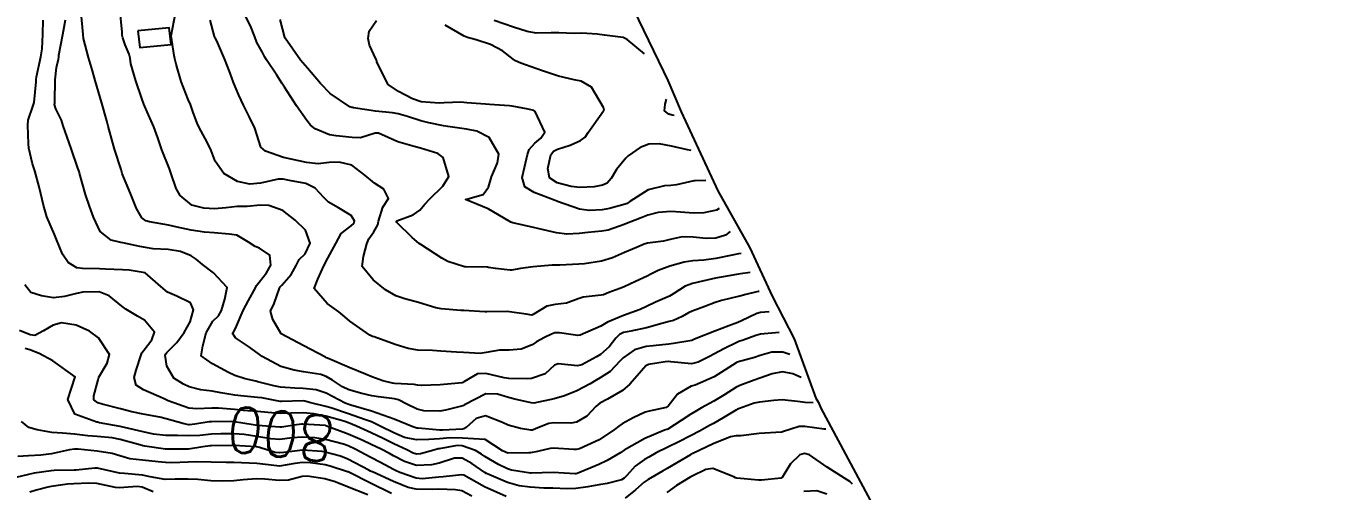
# Model space of a CAD drawing. Header units: metres. Extents: x 318500 to 325275, y 7408834 to 7428799.
# Drawn here: x 322104 to 322217.8, y 7422967.3 to 7423008.1 of the extents above; entities that cross this region are included whole.
import ezdxf
from ezdxf.enums import TextEntityAlignment as Align

# ---------------------------------------------------------------- set-up
doc = ezdxf.new("R2010")
doc.units = ezdxf.units.M
doc.header["$MEASUREMENT"] = 0
for name, color, linetype in [('Area', 45, 'Continuous'), ('Cotas', 45, 'Continuous'), ('Curvas de Nivel 1m', 11, 'Continuous'), ('Curvas de Nivel 5m', 15, 'Continuous'), ('Edificações', 30, 'Continuous'), ('Vias Primárias', 230, 'Continuous')]:
    doc.layers.add(name, color=color, linetype=linetype)
doc.styles.add('Style-STANDARD', font='STANDARD.shx')

msp = doc.modelspace()

# ---------------------------------------------------------------- linework, layer by layer
at = {"layer": 'Area'}
msp.add_lwpolyline([(322152.87, 7423018.53), (322159.86, 7423004.07), (322160.22, 7423003.27), (322161.4, 7423000.53), (322164.62, 7422993.59), (322167.42, 7422988.59), (322169.38, 7422984.36), (322171.32, 7422980.63), (322173.22, 7422975.43), (322173.43, 7422975.05), (322173.65, 7422974.55), (322178.64, 7422965.23)], dxfattribs=at)
at = {"layer": 'Curvas de Nivel 1m', "flags": 128}
for points, elevation in [([(322169.12, 7422982.99), (322168.37, 7422982.93), (322168.04, 7422982.84), (322167.36, 7422982.51), (322166.68, 7422982.19), (322166.36, 7422982.06), (322165.57, 7422981.75), (322164.35, 7422981.3), (322162.57, 7422980.58), (322162.41, 7422980.51), (322162.34, 7422980.48), (322160.73, 7422980.2), (322160.33, 7422980.15), (322158.94, 7422980.01), (322158.33, 7422979.94), (322157.3, 7422979.67), (322156.31, 7422978.97), (322156.17, 7422978.81), (322156.04, 7422978.66), (322155.19, 7422977.77), (322154.29, 7422977.19), (322153.96, 7422977.01), (322153.42, 7422976.69), (322152.27, 7422976.05), (322151.16, 7422975.61), (322150.27, 7422975.36), (322148.5, 7422974.99), (322148.26, 7422975), (322146.82, 7422975.34), (322146.27, 7422975.48), (322145.3, 7422975.77), (322144.27, 7422975.79), (322142.4, 7422974.84), (322142.32, 7422974.78), (322142.26, 7422974.75), (322140.75, 7422974.37), (322140.25, 7422974.29), (322138.83, 7422974.3), (322138.25, 7422974.46), (322137.35, 7422974.9), (322136.62, 7422975.27), (322136.26, 7422975.36), (322134.86, 7422975.53), (322134.27, 7422975.63), (322133.41, 7422975.82), (322132.27, 7422976.16), (322131.72, 7422976.42), (322130.83, 7422976.99), (322130.28, 7422977.31), (322129.82, 7422977.48), (322128.29, 7422977.73), (322127.46, 7422977.87), (322126.3, 7422978.2), (322124.68, 7422979.07), (322124.31, 7422979.34), (322123.47, 7422979.94), (322122.33, 7422980.72), (322122.08, 7422981.11), (322122.18, 7422981.27), (322122.34, 7422981.52), (322123.01, 7422983.1), (322123.47, 7422983.99), (322124.07, 7422985.08), (322124.18, 7422985.3), (322124.4, 7422985.6), (322125.06, 7422986.42), (322125.42, 7422987.07), (322125.33, 7422987.96), (322124.43, 7422988.56), (322124.06, 7422988.71), (322123.48, 7422989.09), (322122.45, 7422989.72), (322121.77, 7422989.8), (322120.45, 7422989.91), (322119.62, 7422989.97), (322118.45, 7422990.14), (322117.21, 7422990.42), (322116.46, 7422990.58), (322114.8, 7422990.87), (322114.47, 7422990.96), (322114.13, 7422991.22), (322113.64, 7422992.06), (322113.17, 7422993.23), (322112.97, 7422993.7), (322112.52, 7422994.83), (322112.4, 7422995.13), (322112.37, 7422995.24), (322112.3, 7422995.47), (322111.73, 7422997.25), (322111.39, 7422998.43), (322111.18, 7422999.26), (322111.05, 7422999.73), (322110.6, 7423001.27), (322110.03, 7423003.28), (322109.79, 7423004.13), (322109.45, 7423005.28), (322109.01, 7423006.95), (322108.96, 7423007.29), (322108.79, 7423009.21)], 804), ([(322167.45, 7422986.44), (322166.61, 7422986.33), (322166.42, 7422986.29), (322164.91, 7422986.04), (322164.41, 7422985.95), (322163.28, 7422985.69), (322162.4, 7422985.47), (322161.76, 7422985.23), (322160.76, 7422984.6), (322160.54, 7422984.45), (322160.39, 7422984.37), (322159.15, 7422983.84), (322158.37, 7422983.46), (322157.81, 7422983.2), (322156.36, 7422982.66), (322154.95, 7422982.07), (322154.35, 7422981.72), (322152.56, 7422980.93), (322152.34, 7422980.91), (322150.75, 7422981.14), (322150.34, 7422981.14), (322150.04, 7422981.04), (322149.41, 7422980.75), (322148.73, 7422980.36), (322148.33, 7422980.1), (322147.37, 7422979.73), (322146.32, 7422979.64), (322145.49, 7422979.63), (322144.32, 7422979.42), (322143.79, 7422979.35), (322142.32, 7422979.41), (322141.72, 7422979.45), (322140.32, 7422979.55), (322139.6, 7422979.59), (322138.32, 7422979.62), (322137.47, 7422979.76), (322136.33, 7422980.12), (322134.5, 7422980.79), (322134.34, 7422980.84), (322134.11, 7422980.95), (322132.35, 7422982.18), (322131.92, 7422982.54), (322131.39, 7422982.98), (322130.37, 7422983.72), (322129.23, 7422985.02), (322129.55, 7422985.86), (322130.08, 7422987.01), (322130.43, 7422987.69), (322131.13, 7422988.99), (322131.58, 7422989.86), (322132.46, 7422990.52), (322132.71, 7422990.73), (322132.75, 7422990.97), (322132.48, 7422991.44), (322131.35, 7422992.12), (322130.49, 7422992.6), (322130.07, 7422993.01), (322129.32, 7422993.83), (322128.51, 7422994.24), (322127.05, 7422994.51), (322126.52, 7422994.61), (322126.07, 7422994.61), (322124.51, 7422994.28), (322123.6, 7422994.18), (322122.51, 7422994.42), (322121.32, 7422995.12), (322120.54, 7422996.21), (322120.19, 7422997.14), (322119.86, 7422997.85), (322119.15, 7422999.15), (322118.97, 7422999.54), (322118.59, 7423000.54), (322118.43, 7423001), (322118.37, 7423001.16), (322118.18, 7423001.6), (322117.56, 7423003.18), (322117.14, 7423004.7), (322117.01, 7423005.18), (322116.94, 7423005.47), (322116.68, 7423007.19), (322117.07, 7423009.18)], 806), ([(322165.71, 7422990.03), (322165.29, 7422989.71), (322164.45, 7422989.45), (322163.59, 7422989.42), (322162.45, 7422989.54), (322161.49, 7422989.55), (322160.45, 7422989.33), (322159.86, 7422989.19), (322158.45, 7422989), (322158.16, 7422988.92), (322157.49, 7422988.64), (322156.44, 7422988.18), (322155.38, 7422987.72), (322154.43, 7422987.42), (322152.93, 7422987.2), (322152.42, 7422987.16), (322150.76, 7422987.07), (322150.42, 7422987.08), (322150.09, 7422987.08), (322148.42, 7422986.93), (322147.31, 7422986.78), (322146.55, 7422986.65), (322146.42, 7422986.65), (322145.13, 7422986.8), (322144.5, 7422986.89), (322144.42, 7422986.9), (322142.51, 7422986.93), (322142.42, 7422986.94), (322140.95, 7422987.39), (322140.43, 7422987.69), (322138.59, 7422988.89), (322138.44, 7422988.99), (322137.82, 7422989.52), (322136.47, 7422990.82), (322136.44, 7422990.92), (322136.45, 7422990.94), (322136.47, 7422990.96), (322137.9, 7422991.48), (322138.49, 7422991.91), (322138.94, 7422992.44), (322139.33, 7422992.88), (322140.51, 7422994.02), (322141.02, 7422994.86), (322140.54, 7422996.52), (322140.07, 7422996.88), (322138.56, 7422997.34), (322137.98, 7422997.48), (322136.56, 7422997.9), (322134.88, 7422998.64), (322134.58, 7422998.65), (322133.3, 7422998.23), (322132.57, 7422998.26), (322131.15, 7422998.41), (322130.57, 7422998.5), (322129.32, 7422999.02), (322128.9, 7422999.35), (322128.59, 7422999.77), (322127.69, 7423001.04), (322126.62, 7423002.68), (322126.4, 7423003.05), (322125.95, 7423003.75), (322125.04, 7423005.07), (322124.91, 7423005.32), (322124.67, 7423005.78), (322124.2, 7423006.61), (322124.01, 7423007.09), (322123.65, 7423008.05), (322123.12, 7423009.1)], 808), ([(322170.93, 7422979.24), (322170.32, 7422979.45), (322169.36, 7422979.45), (322168.32, 7422979.16), (322167.83, 7422978.99), (322166.31, 7422978.57), (322166.28, 7422978.55), (322166.22, 7422978.52), (322164.3, 7422977.3), (322162.64, 7422976.57), (322162.28, 7422976.46), (322161.08, 7422975.78), (322160.26, 7422974.73), (322160.08, 7422974.6), (322158.59, 7422974.29), (322158.25, 7422974.18), (322157.2, 7422973.69), (322156.24, 7422973.18), (322155.93, 7422972.97), (322155.57, 7422972.67), (322154.22, 7422971.78), (322152.49, 7422970.99), (322152.2, 7422970.91), (322152, 7422970.91), (322150.2, 7422971.05), (322149.92, 7422971.02), (322148.82, 7422970.75), (322148.2, 7422970.64), (322148.06, 7422970.62), (322146.2, 7422970.6), (322145.73, 7422970.79), (322144.21, 7422971.79), (322143.2, 7422971.84), (322142.22, 7422971.9), (322141.14, 7422971.93), (322140.21, 7422971.85), (322139.29, 7422971.8), (322138.21, 7422971.76), (322137.14, 7422971.98), (322136.22, 7422972.37), (322135.08, 7422972.94), (322134.24, 7422973.33), (322133.65, 7422973.55), (322132.25, 7422974.04), (322130.68, 7422974.57), (322130.26, 7422974.69), (322128.94, 7422975.02), (322128.41, 7422975.17), (322128.26, 7422975.19), (322126.35, 7422975.14), (322126.26, 7422975.14), (322124.63, 7422975.44), (322124.26, 7422975.49), (322122.8, 7422975.63), (322122.27, 7422975.69), (322121.04, 7422975.9), (322120.27, 7422976.04), (322119.28, 7422976.15), (322118.27, 7422976.41), (322117.77, 7422976.66), (322116.93, 7422977.18), (322116.3, 7422978.23), (322116.17, 7422979.19), (322116.21, 7422979.3), (322116.31, 7422979.41), (322117.19, 7422980.31), (322117.82, 7422981.17), (322118.35, 7422982.1), (322118.66, 7422983.16), (322118.37, 7422983.78), (322117.2, 7422984.35), (322116.38, 7422984.7), (322115.79, 7422985.2), (322114.41, 7422986.41), (322113, 7422986.64), (322112.41, 7422986.66), (322110.94, 7422986.73), (322110.41, 7422986.75), (322108.92, 7422986.78), (322108.41, 7422986.85), (322107.66, 7422987.3), (322107.17, 7422988.05), (322106.65, 7422989.32), (322106.45, 7422989.76), (322105.78, 7422991.33), (322105.49, 7422992.33), (322105.25, 7422993.34), (322105.11, 7422993.94), (322104.73, 7422995.35), (322104.53, 7422995.95), (322104.22, 7422997.35), (322104.19, 7422997.72), (322104.11, 7422999.35), (322104.16, 7422999.78), (322104.6, 7423001.08), (322104.67, 7423001.35), (322104.84, 7423003.14), (322104.85, 7423003.35), (322104.89, 7423003.6), (322105.27, 7423005.34), (322105.38, 7423006.06), (322105.43, 7423007.34), (322105.47, 7423008.56)], 802), ([(322170, 7422981.18), (322169.67, 7422981.16), (322168.35, 7422981.02), (322167.94, 7422980.91), (322166.84, 7422980.51), (322166.47, 7422980.38), (322166.34, 7422980.33), (322165.13, 7422979.74), (322164.32, 7422979.3), (322163.83, 7422979.04), (322162.9, 7422978.57), (322162.31, 7422978.43), (322160.51, 7422978.6), (322160.31, 7422978.63), (322160.28, 7422978.63), (322160.01, 7422978.6), (322158.55, 7422978.38), (322158.3, 7422978.24), (322157.55, 7422977.39), (322156.9, 7422976.65), (322156.27, 7422976.1), (322154.94, 7422975.34), (322154.26, 7422974.97), (322153.93, 7422974.69), (322153.12, 7422973.83), (322152.24, 7422973.31), (322151.72, 7422973.23), (322150.24, 7422973.25), (322149.79, 7422973.19), (322148.69, 7422972.75), (322148.37, 7422972.62), (322148.23, 7422972.61), (322147.31, 7422972.77), (322146.23, 7422973.06), (322145.74, 7422973.29), (322144.25, 7422973.86), (322143.43, 7422973.63), (322142.54, 7422972.84), (322142.34, 7422972.72), (322142.23, 7422972.71), (322140.49, 7422972.61), (322140.23, 7422972.6), (322138.34, 7422972.78), (322138.23, 7422972.8), (322137.89, 7422972.9), (322136.24, 7422973.57), (322135.24, 7422973.94), (322134.25, 7422974.29), (322132.43, 7422974.8), (322132.26, 7422974.85), (322131.94, 7422974.97), (322130.84, 7422975.56), (322130.27, 7422975.86), (322129.41, 7422976.15), (322128.27, 7422976.28), (322127.54, 7422976.3), (322126.27, 7422976.39), (322125.7, 7422976.49), (322124.28, 7422976.86), (322124.1, 7422976.9), (322123.19, 7422977.1), (322122.28, 7422977.4), (322121.73, 7422977.67), (322120.3, 7422978.42), (322119.33, 7422979.14), (322119.46, 7422980), (322119.76, 7422981.14), (322120.35, 7422982.16), (322120.85, 7422982.63), (322121.11, 7422983.12), (322121.4, 7422984.1), (322121.59, 7422985.12), (322120.41, 7422986.4), (322119.44, 7422987.14), (322118.89, 7422987.62), (322118.43, 7422987.91), (322117.52, 7422988.27), (322116.43, 7422988.45), (322115.11, 7422988.52), (322114.43, 7422988.62), (322113.94, 7422988.72), (322112.44, 7422989.05), (322112.28, 7422989.08), (322111.43, 7422989.26), (322110.45, 7422990.02), (322109.87, 7422991.28), (322109.53, 7422992.24), (322109.18, 7422993.28), (322108.66, 7422995.14), (322108.62, 7422995.29), (322108.52, 7422995.58), (322107.91, 7422997.3), (322107.56, 7422998.31), (322107.23, 7422999.31), (322107.06, 7422999.78), (322106.59, 7423000.79), (322106.46, 7423001.18), (322106.48, 7423001.32), (322106.49, 7423001.43), (322106.51, 7423003.32), (322106.65, 7423004.4), (322106.82, 7423005.15), (322106.83, 7423005.32), (322106.83, 7423005.49), (322107.2, 7423007.31), (322107.42, 7423008.59)], 803), ([(322166.65, 7422988.09), (322166.44, 7422988.06), (322165.87, 7422987.96), (322164.43, 7422987.66), (322163.38, 7422987.52), (322162.43, 7422987.46), (322161.68, 7422987.34), (322160.42, 7422987), (322159.4, 7422986.62), (322158.74, 7422986.3), (322158.41, 7422986.13), (322157.39, 7422985.66), (322156.4, 7422985.19), (322156.03, 7422985.03), (322155.07, 7422984.67), (322154.58, 7422984.49), (322154.39, 7422984.44), (322152.82, 7422984.27), (322152.38, 7422984.13), (322151.36, 7422983.74), (322150.37, 7422983.63), (322149.63, 7422983.49), (322148.44, 7422982.76), (322148.39, 7422982.73), (322148.36, 7422982.72), (322148.3, 7422982.71), (322147.8, 7422982.77), (322146.36, 7422982.99), (322146.14, 7422983.01), (322144.36, 7422983), (322144.18, 7422983), (322142.36, 7422983.1), (322142.09, 7422983.12), (322140.37, 7422983.25), (322139.89, 7422983.35), (322138.37, 7422983.8), (322137.17, 7422984.12), (322136.38, 7422984.4), (322135.49, 7422984.93), (322134.4, 7422985.78), (322133.43, 7422986.96), (322133.55, 7422987.84), (322133.83, 7422988.96), (322134.02, 7422989.38), (322134.46, 7422990.01), (322134.8, 7422990.61), (322134.86, 7422990.94), (322135.26, 7422992.17), (322135.75, 7422992.93), (322135.32, 7422993.75), (322134.51, 7422994.27), (322133.67, 7422994.96), (322132.53, 7422995.84), (322131.41, 7422996.11), (322130.54, 7422996.08), (322129.58, 7422995.97), (322128.54, 7422996.07), (322127.22, 7422996.37), (322126.54, 7422996.52), (322124.96, 7422997.07), (322124.56, 7422997.43), (322124.01, 7422999.09), (322123.57, 7423000.07), (322123.03, 7423001.1), (322122.61, 7423001.98), (322122.14, 7423003.11), (322121.85, 7423003.91), (322121.38, 7423005.12), (322120.68, 7423006.74), (322120.55, 7423007.01), (322120.5, 7423007.13), (322120.11, 7423008.55)], 807), ([(322164.74, 7422992.06), (322164.49, 7422991.89), (322163.39, 7422991.66), (322162.49, 7422991.65), (322161.34, 7422991.74), (322160.49, 7422991.78), (322159.39, 7422991.71), (322158.48, 7422991.46), (322157.9, 7422991.22), (322156.47, 7422990.68), (322156.42, 7422990.66), (322154.99, 7422990.15), (322154.46, 7422990.05), (322153.22, 7422989.94), (322152.46, 7422989.85), (322151.38, 7422989.8), (322150.46, 7422989.92), (322148.94, 7422990.28), (322148.46, 7422990.39), (322146.65, 7422990.79), (322146.47, 7422990.86), (322146.33, 7422990.94), (322144.49, 7422992.01), (322142.5, 7422992.84), (322144.04, 7422993.29), (322144.51, 7422993.92), (322144.78, 7422994.82), (322145.29, 7422996.05), (322145.43, 7422996.81), (322144.57, 7422998.28), (322143.48, 7422998.83), (322142.58, 7422998.99), (322140.96, 7422999.24), (322140.58, 7422999.31), (322139.27, 7422999.57), (322138.59, 7422999.73), (322137.4, 7423000.11), (322136.59, 7423000.35), (322136.1, 7423000.43), (322134.6, 7423000.59), (322132.68, 7423000.88), (322132.6, 7423000.89), (322132.52, 7423000.9), (322132.36, 7423000.97), (322130.62, 7423002.12), (322129.77, 7423003.01), (322128.65, 7423004.34), (322128.04, 7423005.04), (322126.68, 7423006.98), (322126.66, 7423007.03), (322126.65, 7423007.05), (322126.26, 7423008.62)], 809), ([(322162.28, 7422997.13), (322161.96, 7422997.19), (322160.56, 7422997.5), (322159.47, 7422997.71), (322158.57, 7422997.69), (322157.81, 7422997.4), (322156.77, 7422996.66), (322156.65, 7422996.55), (322156.55, 7422996.46), (322155.73, 7422995.47), (322155.27, 7422994.67), (322154.92, 7422994.27), (322154.51, 7422994.1), (322153.78, 7422993.96), (322152.51, 7422993.88), (322151.77, 7422993.97), (322150.52, 7422994.29), (322149.86, 7422994.75), (322149.72, 7422995.56), (322149.99, 7422996.75), (322150.22, 7422997.08), (322150.56, 7422997.25), (322151.68, 7422997.6), (322152.57, 7422998.02), (322152.98, 7422998.3), (322153.24, 7422998.7), (322154.6, 7423000.62), (322154.63, 7423000.65), (322154.64, 7423000.68), (322154.6, 7423000.9), (322153.53, 7423002.7), (322152.64, 7423003.2), (322152.02, 7423003.34), (322150.64, 7423003.64), (322149.33, 7423004.08), (322148.65, 7423004.33), (322147.34, 7423004.78), (322146.87, 7423004.99), (322146.66, 7423005.14), (322145.73, 7423005.86), (322144.68, 7423006.42), (322143.44, 7423006.83), (322142.68, 7423007.05), (322142.38, 7423007.15), (322140.7, 7423008.12)], 811), ([(322158.18, 7423005.62), (322156.68, 7423006.86), (322156.31, 7423007.03), (322154.69, 7423007.24), (322154.04, 7423007.34), (322152.69, 7423007.42), (322152.01, 7423007.4), (322150.69, 7423007.44), (322150, 7423007.44), (322148.69, 7423007.43), (322147.89, 7423007.57), (322146.7, 7423007.95), (322145, 7423008.52)], 812), ([(322160.79, 7423000.2), (322160.6, 7423000.24), (322160.32, 7423000.32), (322159.94, 7423000.61), (322160, 7423001.21), (322160.11, 7423001.63)], 812), ([(322171.91, 7422977.23), (322171.2, 7422977.56), (322170.3, 7422977.73), (322169.37, 7422977.55), (322168.3, 7422977.18), (322167.8, 7422977), (322166.54, 7422976.52), (322166.36, 7422976.45), (322166.29, 7422976.41), (322165.14, 7422975.67), (322164.27, 7422975.16), (322163.2, 7422974.57), (322162.6, 7422974.23), (322162.25, 7422974.01), (322161.39, 7422973.45), (322160.23, 7422972.71), (322160.15, 7422972.68), (322159.93, 7422972.6), (322158.22, 7422971.89), (322156.41, 7422970.85), (322156.21, 7422970.72), (322156.1, 7422970.65), (322154.92, 7422969.95), (322154.19, 7422969.6), (322152.29, 7422968.82), (322152.18, 7422968.79), (322152.11, 7422968.78), (322150.18, 7422968.89), (322148.26, 7422968.84), (322148.18, 7422968.85), (322146.52, 7422969.12), (322146.18, 7422969.21), (322145.39, 7422969.6), (322144.2, 7422970.31), (322143.89, 7422970.51), (322143.38, 7422970.82), (322142.21, 7422971.25), (322141.77, 7422971.28), (322140.2, 7422970.98), (322140.11, 7422970.97), (322139.72, 7422970.87), (322138.54, 7422970.54), (322138.2, 7422970.52), (322137.92, 7422970.61), (322137.34, 7422970.9), (322136.21, 7422971.43), (322135.27, 7422971.87), (322134.22, 7422972.38), (322132.95, 7422972.96), (322132.23, 7422973.25), (322131.82, 7422973.39), (322130.24, 7422973.83), (322129.21, 7422974.05), (322128.25, 7422974.14), (322127.19, 7422974.1), (322126.25, 7422974.07), (322125.16, 7422974.15), (322124.25, 7422974.24), (322123, 7422974.35), (322122.25, 7422974.42), (322120.85, 7422974.53), (322120.25, 7422974.54), (322118.93, 7422974.47), (322118.25, 7422974.54), (322116.43, 7422975.19), (322116.32, 7422975.24), (322116.26, 7422975.28), (322116.09, 7422975.36), (322114.27, 7422976.16), (322113.62, 7422976.57), (322113.44, 7422977.22), (322113.63, 7422977.88), (322114.07, 7422979.21), (322114.13, 7422979.4), (322114.32, 7422979.67), (322115, 7422980.53), (322115.22, 7422981.2), (322114.35, 7422982.25), (322113.74, 7422982.61), (322112.7, 7422983.23), (322112.36, 7422983.5), (322111.25, 7422984.38), (322110.38, 7422984.75), (322108.95, 7422984.71), (322108.38, 7422984.61), (322107.35, 7422984.33), (322106.37, 7422984.22), (322105.33, 7422984.38), (322104.38, 7422984.68), (322103.87, 7422985.36)], 801), ([(322146.07, 7422966.79), (322144.16, 7422967.64), (322142.35, 7422968.66), (322142.18, 7422968.71), (322140.53, 7422968.51), (322140.17, 7422968.48), (322138.7, 7422968.36), (322138.17, 7422968.41), (322136.73, 7422968.91), (322136.35, 7422969.08), (322136.18, 7422969.17), (322135.03, 7422969.78), (322134.19, 7422970.23), (322132.81, 7422970.96), (322132.2, 7422971.25), (322131.79, 7422971.4), (322130.21, 7422971.79), (322129.29, 7422971.94), (322128.21, 7422972.01), (322127.31, 7422971.94), (322126.21, 7422971.81), (322125.42, 7422971.85), (322124.21, 7422972.06), (322123.08, 7422972.23), (322122.22, 7422972.29), (322121.04, 7422972.3), (322120.22, 7422972.26), (322119.2, 7422972.16), (322118.21, 7422972.11), (322117.25, 7422972.14), (322116.21, 7422972.16), (322115.15, 7422972.26), (322114.22, 7422972.46), (322112.6, 7422972.86), (322112.23, 7422972.94), (322110.4, 7422973.27), (322110.23, 7422973.31), (322110.18, 7422973.32), (322108.24, 7422974.01), (322107.62, 7422975.3), (322108.28, 7422977.29), (322106.3, 7422978.68), (322105.13, 7422979.34), (322104.31, 7422979.65), (322103.89, 7422979.78)], 799), ([(322143.06, 7422966.83), (322142.16, 7422967.3), (322141.62, 7422967.39), (322140.16, 7422967.43), (322139.61, 7422967.42), (322138.16, 7422967.43), (322137.47, 7422967.59), (322136.17, 7422968.12), (322134.33, 7422968.95), (322134.23, 7422969), (322134.18, 7422969.02), (322134.03, 7422969.1), (322132.19, 7422970.08), (322131.54, 7422970.33), (322130.2, 7422970.68), (322129.93, 7422970.74), (322128.2, 7422970.86), (322126.57, 7422970.67), (322126.2, 7422970.62), (322125.81, 7422970.67), (322124.44, 7422971.08), (322124.2, 7422971.14), (322124.14, 7422971.15), (322122.2, 7422971.27), (322122.04, 7422971.28), (322120.2, 7422971.24), (322120.1, 7422971.23), (322119.47, 7422971.14), (322118.2, 7422970.96), (322117.97, 7422970.94), (322116.2, 7422970.94), (322114.37, 7422971.21), (322114.2, 7422971.25), (322114.15, 7422971.26), (322112.21, 7422971.8), (322111.52, 7422971.94), (322110.21, 7422972.06), (322109.37, 7422972.13), (322108.21, 7422972.26), (322107.16, 7422972.36), (322106.22, 7422972.41), (322104.93, 7422972.63), (322104.22, 7422972.84), (322103.56, 7422973.36)], 798), ([(322174.1, 7422972.7), (322173.95, 7422972.71), (322172.24, 7422972.95), (322171.75, 7422972.94), (322170.3, 7422972.47), (322170.23, 7422972.44), (322170.19, 7422972.43), (322168.23, 7422972.33), (322166.63, 7422972.12), (322166.23, 7422972.12), (322165.73, 7422972.03), (322164.22, 7422971.41), (322162.44, 7422970.58), (322162.29, 7422970.5), (322162.21, 7422970.46), (322161.03, 7422969.76), (322160.19, 7422969.25), (322159.78, 7422969.01), (322159.06, 7422968.62), (322158.5, 7422968.3), (322158.17, 7422968.06), (322157.41, 7422967.39), (322156.5, 7422966.65)], 799), ([(322136.01, 7422967.06), (322134.17, 7422967.96), (322132.2, 7422968.95), (322132.18, 7422968.96), (322132.15, 7422968.97), (322130.64, 7422969.45), (322130.19, 7422969.56), (322128.91, 7422969.75), (322128.19, 7422969.79), (322127.53, 7422969.7), (322126.18, 7422969.47), (322124.73, 7422969.62), (322124.19, 7422969.7), (322122.85, 7422969.76), (322122.19, 7422969.78), (322121.52, 7422969.78), (322120.19, 7422969.8), (322118.88, 7422969.84), (322118.19, 7422969.82), (322116.76, 7422969.76), (322116.19, 7422969.78), (322115.54, 7422969.84), (322114.19, 7422969.97), (322113.07, 7422970.11), (322112.19, 7422970.37), (322111.52, 7422970.57), (322110.2, 7422970.78), (322108.54, 7422970.95), (322108.2, 7422970.95), (322107.78, 7422970.88), (322106.19, 7422970.54), (322105.27, 7422970.41), (322104.19, 7422970.37), (322103.25, 7422970.3)], 797), ([(322176.43, 7422967.88), (322176.18, 7422968.11), (322175.73, 7422968.4), (322174.19, 7422969.36), (322172.65, 7422970.44), (322172.21, 7422970.58), (322171.8, 7422970.45), (322171, 7422969.66), (322170.25, 7422968.47), (322170.22, 7422968.43), (322170.18, 7422968.42), (322168.44, 7422968.24), (322168.18, 7422968.23), (322166.28, 7422968.42), (322166.18, 7422968.44), (322166.01, 7422968.52), (322164.19, 7422969.25), (322163.58, 7422969.17), (322162.38, 7422968.58), (322162.25, 7422968.51), (322162.18, 7422968.48), (322161, 7422967.75), (322160.16, 7422967.15)], 798), ([(322133.92, 7422966.95), (322132.16, 7422967.65), (322131.08, 7422968.07), (322130.17, 7422968.34), (322128.6, 7422968.59), (322128.17, 7422968.56), (322126.97, 7422968.24), (322126.17, 7422968.2), (322124.91, 7422968.33), (322124.17, 7422968.34), (322123, 7422968.26), (322122.17, 7422968.18), (322121.15, 7422968.13), (322120.17, 7422968.18), (322119.03, 7422968.28), (322118.17, 7422968.33), (322117.04, 7422968.31), (322116.17, 7422968.3), (322114.86, 7422968.51), (322114.17, 7422968.67), (322112.6, 7422968.81), (322112.17, 7422968.84), (322110.23, 7422969.27), (322110.19, 7422969.28), (322110.01, 7422969.27), (322108.35, 7422969.12), (322108.18, 7422969.11), (322106.43, 7422969.07), (322106.18, 7422969.05), (322104.69, 7422968.83), (322104.17, 7422968.72), (322103.07, 7422968.45)], 796), ([(322174.16, 7422967), (322173.3, 7422967.29), (322172.16, 7422967.25)], 797)]:
    msp.add_lwpolyline(points, dxfattribs=dict(at, elevation=elevation))
at = {"layer": 'Curvas de Nivel 5m', "flags": 128}
for points, elevation in [([(322168.25, 7422984.78), (322168.14, 7422984.76), (322167.08, 7422984.51), (322166.54, 7422984.37), (322166.39, 7422984.33), (322164.95, 7422983.97), (322164.38, 7422983.8), (322163.47, 7422983.47), (322162.37, 7422983.04), (322162.06, 7422982.89), (322161.48, 7422982.59), (322160.72, 7422982.24), (322160.36, 7422982.13), (322159.7, 7422981.96), (322158.35, 7422981.58), (322157, 7422981.3), (322156.35, 7422981.17), (322156, 7422981.01), (322155.68, 7422980.67), (322155.08, 7422979.92), (322154.32, 7422979.25), (322153.97, 7422979.03), (322153.34, 7422978.69), (322152.68, 7422978.33), (322152.3, 7422978.25), (322150.61, 7422978.42), (322150.3, 7422978.31), (322149.48, 7422977.56), (322148.29, 7422977.14), (322147.93, 7422977.12), (322146.29, 7422977.14), (322145.88, 7422977.2), (322144.29, 7422977.58), (322143.56, 7422977.55), (322142.36, 7422976.84), (322142.28, 7422976.79), (322142.2, 7422976.77), (322140.28, 7422976.58), (322138.64, 7422976.52), (322138.28, 7422976.57), (322138, 7422976.61), (322136.28, 7422976.71), (322136.09, 7422976.73), (322135.24, 7422976.94), (322134.28, 7422977.28), (322133.74, 7422977.51), (322132.3, 7422978.1), (322130.39, 7422978.92), (322130.31, 7422978.96), (322130.22, 7422979), (322128.32, 7422980.02), (322126.34, 7422981.05), (322125.6, 7422982.31), (322125.41, 7422983.06), (322125.71, 7422983.72), (322126.2, 7422985.05), (322126.26, 7422985.18), (322126.39, 7422985.33), (322127.2, 7422986.25), (322127.64, 7422987.04), (322127.9, 7422987.57), (322128.43, 7422988.07), (322128.89, 7422989.02), (322128.46, 7422990.14), (322127.57, 7422991.04), (322126.48, 7422991.88), (322125.24, 7422992.32), (322124.49, 7422992.34), (322123.35, 7422992.23), (322122.49, 7422992.21), (322121.49, 7422992.11), (322120.48, 7422992.03), (322119.54, 7422992.09), (322118.49, 7422992.33), (322117.47, 7422993.18), (322117.13, 7422993.8), (322116.66, 7422995.19), (322116.53, 7422995.54), (322115.87, 7422997.2), (322115.52, 7422998.24), (322115.18, 7422999.2), (322114.59, 7423000.51), (322114.37, 7423000.99), (322114.29, 7423001.21), (322114.12, 7423001.7), (322113.59, 7423003.23), (322113.16, 7423004.73), (322113.08, 7423005.23), (322113.01, 7423005.58), (322112.67, 7423006.41), (322112.45, 7423007.02), (322112.4, 7423007.24), (322112.38, 7423007.55), (322112.23, 7423009.25)], 805), ([(322163.56, 7422994.49), (322162.63, 7422994.47), (322162.52, 7422994.46), (322161, 7422994.11), (322160.51, 7422994.06), (322159.94, 7422994.03), (322158.51, 7422993.68), (322156.9, 7422992.65), (322156.66, 7422992.49), (322156.5, 7422992.42), (322155.11, 7422992.06), (322154.49, 7422991.94), (322153.33, 7422991.86), (322152.49, 7422991.98), (322150.57, 7422992.67), (322150.5, 7422992.7), (322150.37, 7422992.74), (322148.51, 7422993.46), (322147.7, 7422993.96), (322147.45, 7422994.78), (322147.67, 7422995.63), (322147.94, 7422996.77), (322148.09, 7422997.23), (322148.57, 7422997.78), (322149.1, 7422998.22), (322149.46, 7422998.75), (322148.6, 7423000.56), (322148.48, 7423000.64), (322147.98, 7423000.77), (322146.6, 7423001.01), (322146.35, 7423001.04), (322144.61, 7423001.16), (322144.24, 7423001.19), (322142.61, 7423001.32), (322142.1, 7423001.36), (322140.61, 7423001.31), (322140.19, 7423001.29), (322138.61, 7423001.4), (322137.85, 7423001.67), (322136.62, 7423002.3), (322135.72, 7423002.93), (322134.73, 7423004.88), (322134.72, 7423004.95), (322134.71, 7423005), (322134.66, 7423005.12), (322134.08, 7423006.37), (322133.96, 7423006.96), (322134.06, 7423007.59), (322134.7, 7423008.54)], 810), ([(322172.97, 7422975.02), (322172.27, 7422975.03), (322171.59, 7422975.13), (322170.27, 7422975.26), (322169.54, 7422975.21), (322168.27, 7422975.08), (322167.8, 7422974.98), (322166.52, 7422974.52), (322166.33, 7422974.45), (322166.26, 7422974.41), (322165.09, 7422973.69), (322164.24, 7422973.21), (322163.82, 7422972.98), (322163.08, 7422972.57), (322162.23, 7422972.12), (322161.21, 7422971.6), (322160.22, 7422971.12), (322159.2, 7422970.62), (322158.57, 7422970.26), (322158.2, 7422970.05), (322157.38, 7422969.45), (322156.64, 7422968.65), (322156.41, 7422968.41), (322156.17, 7422968.26), (322154.91, 7422967.93), (322154.17, 7422967.82), (322153.21, 7422967.65), (322152.16, 7422967.49), (322151.4, 7422967.48), (322150.16, 7422967.52), (322149.36, 7422967.54), (322148.16, 7422967.61), (322147.2, 7422967.74), (322146.17, 7422968.02), (322144.34, 7422968.81), (322144.18, 7422968.9), (322143.04, 7422969.68), (322142.19, 7422970.17), (322141.52, 7422970.17), (322140.19, 7422969.73), (322139.51, 7422969.56), (322138.19, 7422969.53), (322137.14, 7422969.86), (322136.19, 7422970.35), (322135.83, 7422970.56), (322135.09, 7422970.94), (322134.21, 7422971.37), (322133.43, 7422971.74), (322132.22, 7422972.27), (322130.26, 7422973), (322130.23, 7422973.01), (322128.23, 7422973.14), (322128.13, 7422973.13), (322127.46, 7422973.04), (322126.4, 7422972.88), (322126.23, 7422972.87), (322124.29, 7422973.02), (322124.23, 7422973.03), (322123.88, 7422973.09), (322122.23, 7422973.35), (322121.98, 7422973.37), (322120.23, 7422973.35), (322120.03, 7422973.34), (322118.77, 7422973.15), (322118.3, 7422973.09), (322118.23, 7422973.09), (322117.83, 7422973.17), (322116.24, 7422973.61), (322115.69, 7422973.74), (322114.24, 7422974.01), (322113.25, 7422974.22), (322112.25, 7422974.48), (322110.63, 7422974.89), (322110.26, 7422975.02), (322109.92, 7422975.27), (322109.91, 7422975.62), (322110.28, 7422977.02), (322110.36, 7422977.27), (322111.07, 7422978.48), (322111.27, 7422979.26), (322110.33, 7422980.7), (322109.54, 7422981.28), (322108.35, 7422981.82), (322107.06, 7422982.02), (322106.35, 7422981.83), (322105.49, 7422981.33), (322104.75, 7422980.92), (322104.33, 7422980.97), (322103.4, 7422981.36)], 800), ([(322115.1, 7422967.2), (322114.16, 7422967.62), (322113.7, 7422967.68), (322112.15, 7422967.56), (322111.8, 7422967.6), (322110.16, 7422967.94), (322109.47, 7422967.97), (322108.16, 7422967.91), (322107.59, 7422967.87), (322106.16, 7422967.67), (322105.87, 7422967.61), (322104.86, 7422967.34), (322104.31, 7422967.19)], 795)]:
    msp.add_lwpolyline(points, dxfattribs=dict(at, elevation=elevation))
at = {"layer": 'Edificações'}
msp.add_lwpolyline([(322113.78, 7423007.62), (322113.93, 7423006.17), (322116.69, 7423006.43), (322116.5, 7423007.88)], close=True, dxfattribs=at)
at = {"layer": 'Vias Primárias'}
for points in [[(323715.64, 7420145.55, 0), (323709.04, 7420132.94)], [(323831.09, 7420001.79, 0), (323833.84, 7420008.44, 0.220888)]]:
    msp.add_lwpolyline(points, format="xyb", dxfattribs=at)

# ---------------------------------------------------------------- texts
at = {"layer": 'Cotas', "style": 'Style-STANDARD'}
msp.add_text('800', height=4, rotation=173.7896, dxfattribs=at).set_placement((322126.3, 7422972.27, 800), align=Align.MIDDLE_CENTER)

doc.saveas('drawing.dxf')
